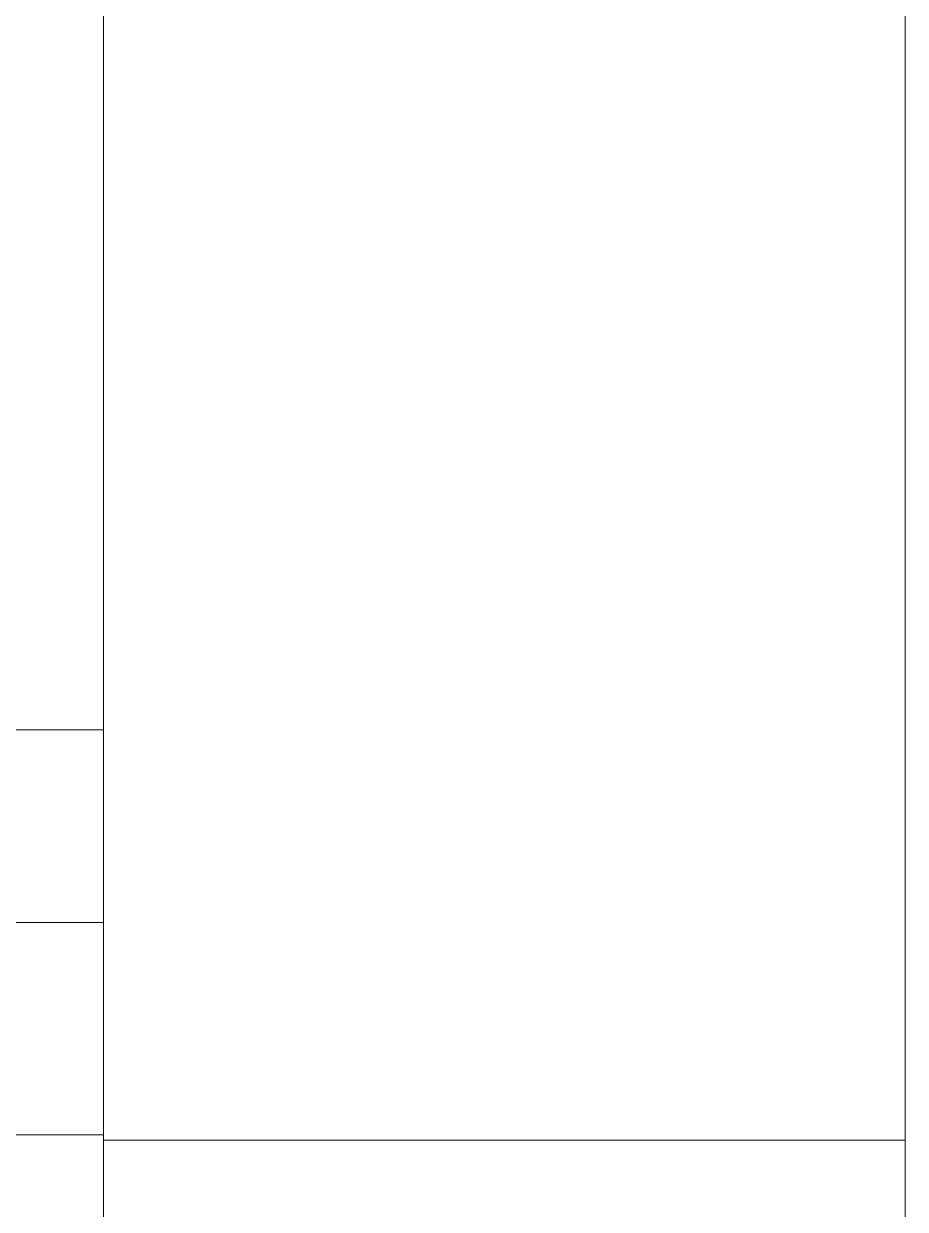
# Model space of a CAD drawing. Header units: millimetres. Extents: x 6750 to 121550, y -28210 to 66060.
# Drawn here: x 16106.4 to 16113.3, y 16131.34 to 16140.63 of the extents above; entities that cross this region are included whole.
import ezdxf

# ---------------------------------------------------------------- set-up
doc = ezdxf.new("R2010")
doc.units = ezdxf.units.MM
doc.layers.add('1', color=7, linetype='Continuous')

# ---------------------------------------------------------------- blocks, each defined once
blk = doc.blocks.new('1')
at = {"layer": '1', "color": 7, "linetype": 'Continuous', "lineweight": 13}
for p, q in [((40279.824, 18110.099), (40279.824, 18077.346)), ((40278.026, 18077.346), (40279.824, 18077.346)), ((40279.824, 18077.346), (40279.824, 18034.999))]:
    blk.add_line(p, q, dxfattribs=at)
blk = doc.blocks.new('2')
at = {"layer": '1', "color": 7, "linetype": 'Continuous', "lineweight": 13}
for p, q in [((40337.163, 18134.582), (40337.163, 18076.348)), ((40337.163, 18076.348), (40322.163, 18076.348)), ((40337.163, 18076.348), (40337.163, 18074.663)), ((40337.163, 18074.663), (40336.246, 18074.663))]:
    blk.add_line(p, q, dxfattribs=at)
blk = doc.blocks.new('8')
at = {"layer": '1', "color": 7, "linetype": 'Continuous', "lineweight": 13}
for p, q in [((40342.913, 18081.516), (40342.913, 18150.916)), ((40349.913, 18081.516), (40349.913, 18150.916)), ((40342.913, 18037.016), (40342.913, 18081.516)), ((40349.913, 18081.516), (40342.913, 18081.516)), ((40349.913, 18037.016), (40349.913, 18081.516))]:
    blk.add_line(p, q, dxfattribs=at)

msp = doc.modelspace()

# ---------------------------------------------------------------- block references
at = {"xscale": 0.8966695132365401, "yscale": 0.8966695132365401, "zscale": 0.8966695132365401}
for name, p in [('2', (-20062.0798, -73.4144)), ('1', (-20010.6655, -77.4821)), ('8', (-20067.2362, -81.2628))]:
    msp.add_blockref(name, p, dxfattribs=at)

doc.saveas('drawing.dxf')
